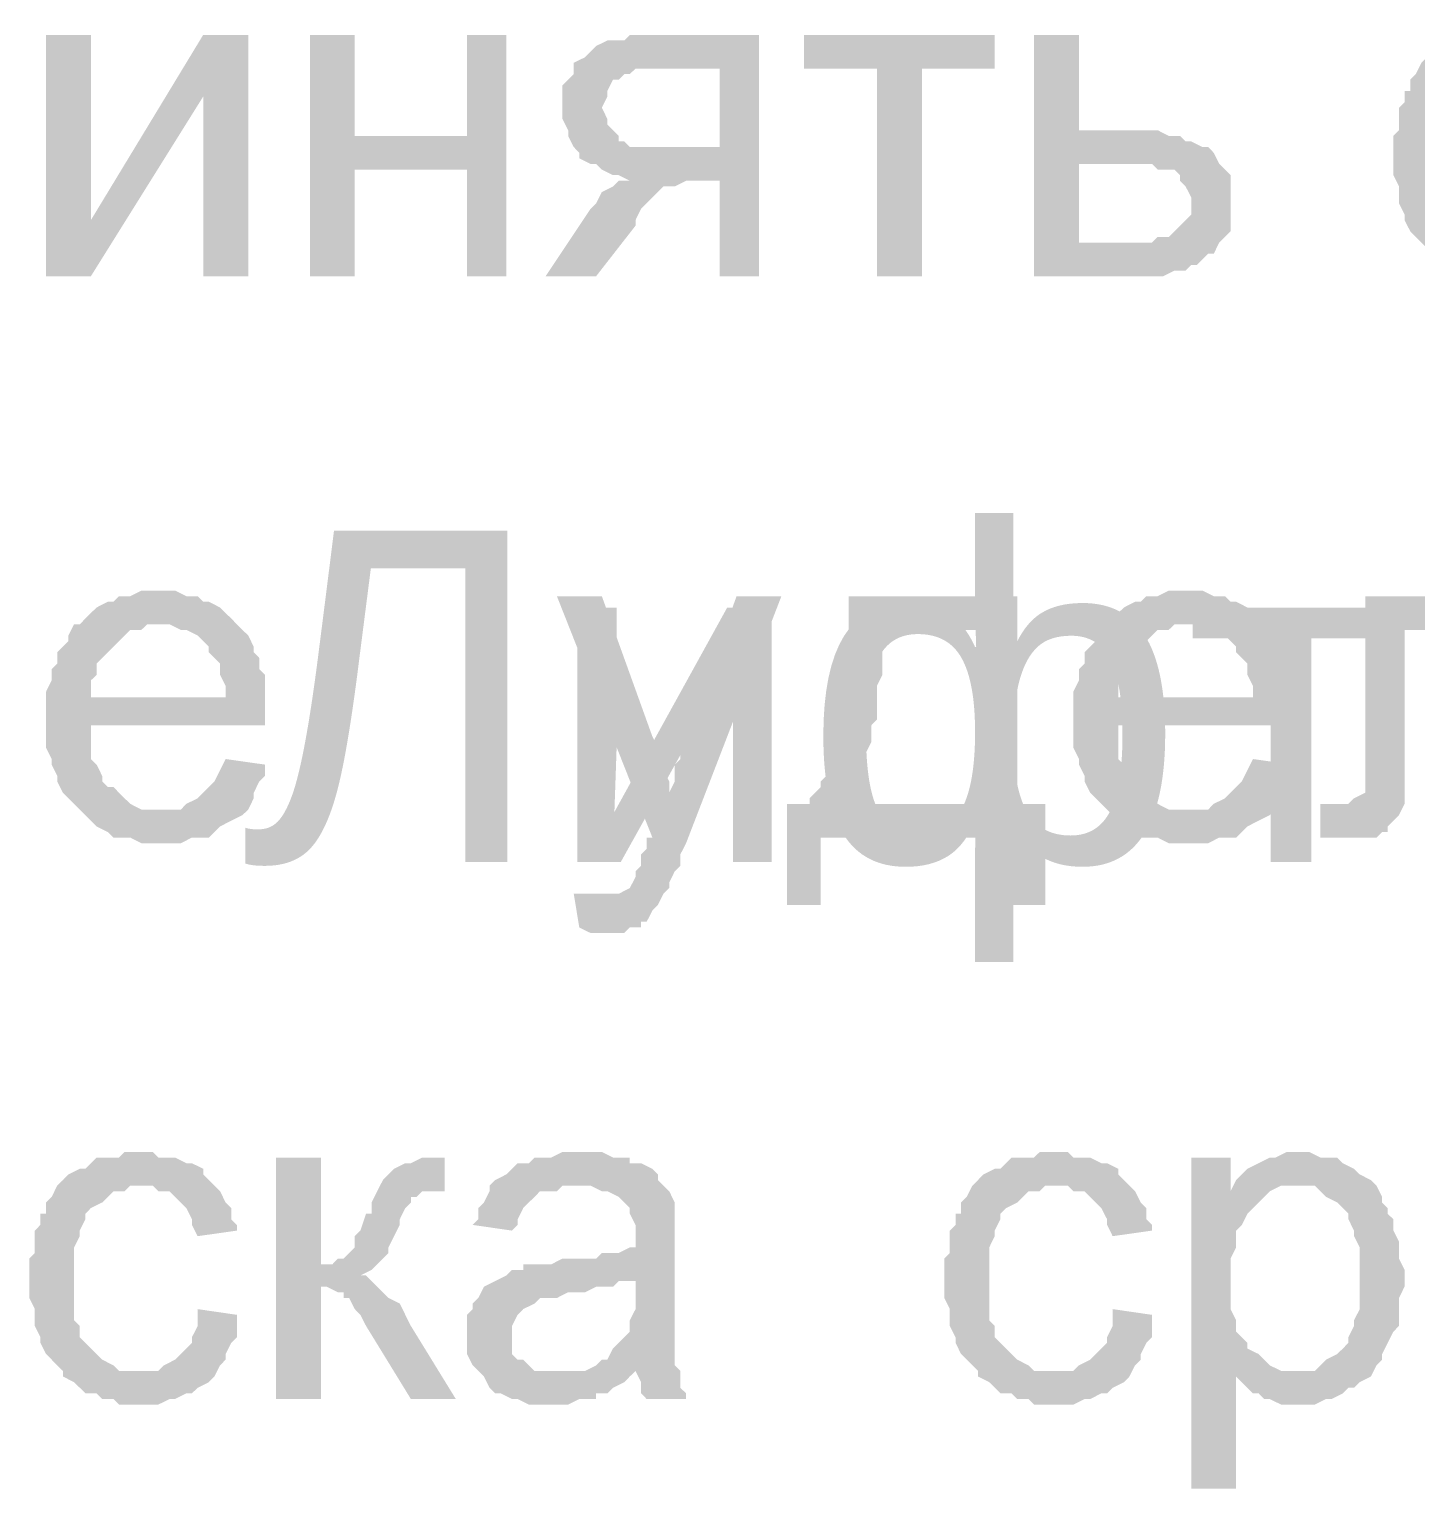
# Model space of a CAD drawing. Header units: millimetres. Extents: x -383313 to -161684, y -117025 to 99224.
# Drawn here: x -349250 to -348205, y -32857 to -31757 of the extents above; entities that cross this region are included whole.
import ezdxf

# ---------------------------------------------------------------- set-up
doc = ezdxf.new("R2010")
doc.units = ezdxf.units.MM
doc.header["$MEASUREMENT"] = 0
doc.layers.add('PDF_Solid Fills', color=7, linetype='Continuous')
doc.styles.add('PSTUDIO', font='arial.ttf')

# ---------------------------------------------------------------- blocks, each defined once
blk = doc.blocks.new('A$Cf5759c35')
at = {"layer": 'PDF_Solid Fills'}
for points in [[(10324.9, -13491.6), (10312.2, -13491.6), (10308, -13495.9), (10291.1, -13495.9), (10286.8, -13500.1), (10282.6, -13504.3), (10278.4, -13504.3), (10269.9, -13508.6), (10265.7, -13512.8), (10261.4, -13517), (10257.2, -13525.5), (10253, -13529.7), (10253, -13538.2), (10248.7, -13538.2), (10248.7, -13546.7), (10244.5, -13550.9), (10244.5, -13559.4), (10244.5, -13567.8), (10240.3, -13572.1), (10240.3, -13580.5), (10240.3, -13589), (10240.3, -13597.5), (10240.3, -13601.7), (10244.5, -13610.2), (10244.5, -13618.6), (10244.5, -13622.9), (10248.7, -13631.3), (10248.7, -13635.6), (10253, -13644), (10257.2, -13648.3), (10261.4, -13652.5), (10265.7, -13656.7), (10324.9, -13656.7), (10320.7, -13656.7), (10316.5, -13656.7), (10308, -13656.7), (10303.8, -13652.5), (10295.3, -13648.3), (10291.1, -13644), (10286.8, -13639.8), (10286.8, -13639.8), (10282.6, -13635.6), (10278.4, -13631.3), (10278.4, -13622.9), (10274.1, -13618.6), (10274.1, -13610.2), (10274.1, -13605.9), (10274.1, -13597.5), (10274.1, -13589), (10274.1, -13584.8), (10274.1, -13576.3), (10274.1, -13567.8), (10274.1, -13563.6), (10278.4, -13555.1), (10278.4, -13550.9), (10282.6, -13542.4), (10282.6, -13538.2), (10286.8, -13534), (10286.8, -13534), (10295.3, -13529.7), (10299.5, -13525.5), (10303.8, -13521.3), (10312.2, -13521.3), (10316.5, -13517), (10324.9, -13517), (10380, -13517), (10375.7, -13512.8), (10371.5, -13508.6), (10371.5, -13504.3), (10363, -13500.1), (10358.8, -13500.1), (10350.3, -13495.9), (10346.1, -13495.9), (10337.6, -13495.9), (10333.4, -13491.6)], [(9376.7, -13495.9), (9342.8, -13495.9), (9258.1, -13635.6), (9224.3, -13677.9), (9258.1, -13677.9), (9342.8, -13542.4)], [(9457.1, -13495.9), (9423.2, -13495.9), (9423.2, -13677.9), (9457.1, -13677.9), (9457.1, -13597.5), (9541.8, -13597.5), (9457.1, -13572.1)], [(9571.4, -13495.9), (9541.8, -13495.9), (9541.8, -13572.1), (9457.1, -13572.1), (9541.8, -13597.5), (9541.8, -13677.9), (9571.4, -13677.9)], [(9761.9, -13495.9), (9664.5, -13495.9), (9660.3, -13500.1), (9647.6, -13500.1), (9639.1, -13504.3), (9634.9, -13508.6), (9630.7, -13512.8), (9630.7, -13512.8), (9622.2, -13517), (9732.3, -13521.3), (9732.3, -13580.5), (9698.4, -13580.5), (9626.4, -13584.8), (9626.4, -13589), (9634.9, -13593.2), (9639.1, -13593.2), (9643.4, -13597.5), (9651.8, -13601.7), (9656.1, -13601.7), (9664.5, -13605.9), (9660.3, -13605.9), (9732.3, -13605.9), (9732.3, -13677.9), (9761.9, -13677.9)], [(9939.7, -13495.9), (9795.8, -13495.9), (9795.8, -13521.3), (9850.8, -13521.3), (9850.8, -13677.9), (9884.7, -13677.9), (9884.7, -13521.3), (9939.7, -13521.3)], [(10003.2, -13495.9), (9969.3, -13495.9), (9969.3, -13677.9), (10066.7, -13677.9), (10075.2, -13673.7), (10083.6, -13673.7), (10087.9, -13669.4), (10092.1, -13669.4), (10096.3, -13665.2), (10100.6, -13661), (10104.8, -13661), (10109, -13652.5), (10003.2, -13652.5), (10003.2, -13593.2), (10037.1, -13593.2), (10109, -13593.2), (10104.8, -13584.8), (10100.6, -13580.5), (10096.3, -13580.5), (10087.9, -13576.3), (10083.6, -13576.3), (10079.4, -13572.1), (10070.9, -13572.1), (10062.5, -13567.8), (10058.2, -13567.8), (10049.8, -13567.8), (10041.3, -13567.8), (10003.2, -13567.8)], [(9622.2, -13517), (9622.2, -13525.5), (9618, -13529.7), (9613.7, -13534), (9613.7, -13542.4), (9613.7, -13550.9), (9613.7, -13555.1), (9613.7, -13559.4), (9618, -13567.8), (9618, -13572.1), (9622.2, -13580.5), (9626.4, -13584.8), (9698.4, -13580.5), (9698.4, -13580.5), (9685.7, -13580.5), (9681.5, -13580.5), (9673, -13580.5), (9664.5, -13580.5), (9660.3, -13576.3), (9656.1, -13576.3), (9656.1, -13572.1), (9651.8, -13567.8), (9647.6, -13563.6), (9647.6, -13559.4), (9643.4, -13550.9), (9643.4, -13550.9), (9647.6, -13542.4), (9647.6, -13538.2), (9651.8, -13529.7), (9656.1, -13529.7), (9660.3, -13525.5), (9664.5, -13525.5), (9668.8, -13521.3), (9677.2, -13521.3), (9689.9, -13521.3), (9732.3, -13521.3)], [(10109, -13593.2), (10037.1, -13593.2), (10058.2, -13593.2), (10062.5, -13597.5), (10070.9, -13597.5), (10075.2, -13597.5), (10079.4, -13601.7), (10079.4, -13605.9), (10083.6, -13610.2), (10087.9, -13618.6), (10087.9, -13622.9), (10087.9, -13622.9), (10087.9, -13631.3), (10083.6, -13635.6), (10079.4, -13639.8), (10075.2, -13644), (10075.2, -13644), (10070.9, -13648.3), (10062.5, -13648.3), (10058.2, -13652.5), (10049.8, -13652.5), (10041.3, -13652.5), (10032.8, -13652.5), (10003.2, -13652.5), (10109, -13652.5), (10113.3, -13648.3), (10117.5, -13644), (10117.5, -13635.6), (10117.5, -13631.3), (10117.5, -13622.9), (10117.5, -13622.9), (10117.5, -13614.4), (10117.5, -13610.2), (10117.5, -13601.7), (10113.3, -13597.5)], [(9660.3, -13605.9), (9656.1, -13605.9), (9651.8, -13610.2), (9643.4, -13614.4), (9639.1, -13622.9), (9634.9, -13627.1), (9601, -13677.9), (9639.1, -13677.9), (9668.8, -13639.8), (9668.8, -13635.6), (9673, -13627.1), (9677.2, -13622.9), (9681.5, -13618.6), (9685.7, -13614.4), (9689.9, -13610.2), (9694.2, -13610.2), (9698.4, -13610.2), (9706.9, -13605.9), (9715.3, -13605.9), (9732.3, -13605.9)], [(9308.9, -13915), (9308.9, -13915), (9296.2, -13915), (9287.8, -13919.2), (9279.3, -13919.2), (9275.1, -13923.4), (9270.8, -13923.4), (9262.4, -13927.7), (9258.1, -13931.9), (9253.9, -13936.1), (9249.7, -13940.4), (9308.9, -13940.4), (9313.2, -13940.4), (9317.4, -13940.4), (9325.9, -13944.6), (9330.1, -13944.6), (9338.6, -13948.8), (9342.8, -13953.1), (9347, -13957.3), (9347, -13961.5), (9351.3, -13965.8), (9355.5, -13970), (9355.5, -13978.5), (9359.7, -13986.9), (9359.7, -13995.4), (9258.1, -13995.4), (9389.4, -13995.4), (9389.4, -13986.9), (9389.4, -13978.5), (9385.1, -13974.2), (9385.1, -13965.8), (9380.9, -13961.5), (9380.9, -13957.3), (9376.7, -13948.8), (9372.4, -13944.6), (9368.2, -13940.4), (9364, -13936.1), (9359.7, -13931.9), (9355.5, -13927.7), (9347, -13923.4), (9342.8, -13923.4), (9338.6, -13919.2), (9330.1, -13919.2), (9321.6, -13915), (9317.4, -13915)], [(9643.4, -13919.2), (9609.5, -13919.2), (9681.5, -14101.2), (9694.2, -14067.4), (9694.2, -14063.1), (9694.2, -14058.9), (9689.9, -14050.4), (9689.9, -14046.2), (9685.7, -14037.7), (9685.7, -14033.5), (9681.5, -14025)], [(9778.8, -13919.2), (9745, -13919.2), (9706.9, -14025), (9706.9, -14025), (9702.6, -14033.5), (9702.6, -14042), (9698.4, -14046.2), (9698.4, -14054.7), (9698.4, -14058.9), (9694.2, -14067.4), (9681.5, -14101.2), (9677.2, -14101.2), (9677.2, -14109.7), (9673, -14113.9), (9673, -14122.4), (9668.8, -14126.6), (9668.8, -14130.9), (9668.8, -14130.9), (9664.5, -14139.3), (9656.1, -14143.6), (9656.1, -14143.6), (9647.6, -14143.6), (9639.1, -14143.6), (9689.9, -14143.6), (9689.9, -14143.6), (9694.2, -14139.3), (9694.2, -14135.1), (9698.4, -14126.6), (9702.6, -14122.4), (9702.6, -14113.9), (9706.9, -14105.5)], [(9956.6, -13919.2), (9829.6, -13919.2), (9829.6, -13944.6), (9927, -13944.6), (9927, -14075.8), (9829.6, -14075.8), (9800, -14075.8), (9783.1, -14075.8), (9783.1, -14152), (9808.5, -14152), (9808.5, -14101.2), (9952.4, -14101.2), (9977.8, -14075.8), (9956.6, -14075.8)], [(10083.6, -13915), (10083.6, -13915), (10070.9, -13915), (10062.5, -13919.2), (10054, -13919.2), (10049.8, -13923.4), (10045.5, -13923.4), (10037.1, -13927.7), (10032.8, -13931.9), (10028.6, -13936.1), (10024.4, -13940.4), (10083.6, -13940.4), (10087.9, -13940.4), (10092.1, -13940.4), (10100.6, -13944.6), (10104.8, -13944.6), (10113.3, -13948.8), (10117.5, -13953.1), (10121.7, -13957.3), (10121.7, -13961.5), (10126, -13965.8), (10130.2, -13970), (10130.2, -13978.5), (10134.4, -13986.9), (10134.4, -13995.4), (10032.8, -13995.4), (10164.1, -13995.4), (10164.1, -13986.9), (10164.1, -13978.5), (10159.8, -13974.2), (10159.8, -13965.8), (10155.6, -13961.5), (10155.6, -13957.3), (10151.4, -13948.8), (10147.1, -13944.6), (10142.9, -13940.4), (10138.7, -13936.1), (10134.4, -13931.9), (10130.2, -13927.7), (10121.7, -13923.4), (10117.5, -13923.4), (10113.3, -13919.2), (10104.8, -13919.2), (10096.3, -13915), (10092.1, -13915)], [(10363, -13919.2), (10219.1, -13919.2), (10219.1, -14067.4), (10219.1, -14067.4), (10210.6, -14071.6), (10210.6, -14071.6), (10206.4, -14075.8), (10197.9, -14075.8), (10185.2, -14075.8), (10185.2, -14101.2), (10189.5, -14101.2), (10197.9, -14101.2), (10202.2, -14101.2), (10210.6, -14101.2), (10210.6, -14101.2), (10219.1, -14101.2), (10227.6, -14101.2), (10231.8, -14097), (10236, -14097), (10236, -14092.8), (10240.3, -14088.5), (10244.5, -14084.3), (10248.7, -14075.8), (10248.7, -14071.6), (10248.7, -14067.4), (10248.7, -14063.1), (10248.7, -14054.7), (10248.7, -14046.2), (10248.7, -14037.7), (10248.7, -13944.6), (10329.2, -13944.6)], [(9249.7, -13940.4), (9245.4, -13940.4), (9241.2, -13948.8), (9241.2, -13953.1), (9237, -13957.3), (9232.7, -13961.5), (9232.7, -13970), (9228.5, -13974.2), (9228.5, -13982.7), (9224.3, -13991.2), (9224.3, -13995.4), (9224.3, -14003.9), (9224.3, -14012.3), (9224.3, -14020.8), (9224.3, -14025), (9224.3, -14033.5), (9228.5, -14042), (9228.5, -14046.2), (9232.7, -14054.7), (9232.7, -14058.9), (9237, -14067.4), (9241.2, -14071.6), (9245.4, -14075.8), (9249.7, -14080.1), (9308.9, -14080.1), (9308.9, -14080.1), (9300.5, -14080.1), (9296.2, -14080.1), (9287.8, -14075.8), (9283.5, -14071.6), (9279.3, -14067.4), (9275.1, -14063.1), (9270.8, -14063.1), (9266.6, -14058.9), (9266.6, -14054.7), (9262.4, -14046.2), (9258.1, -14042), (9258.1, -14033.5), (9258.1, -14025), (9258.1, -14016.6), (9389.4, -14016.6), (9389.4, -14016.6), (9389.4, -14012.3), (9389.4, -14003.9), (9389.4, -13995.4), (9258.1, -13995.4), (9258.1, -13991.2), (9258.1, -13982.7), (9262.4, -13978.5), (9262.4, -13970), (9266.6, -13965.8), (9270.8, -13961.5), (9275.1, -13957.3), (9279.3, -13953.1), (9283.5, -13948.8), (9287.8, -13944.6), (9296.2, -13944.6), (9300.5, -13940.4), (9308.9, -13940.4)], [(9829.6, -13944.6), (9829.6, -13982.7), (9825.4, -13991.2), (9825.4, -14012.3), (9821.2, -14020.8), (9821.2, -14025), (9821.2, -14033.5), (9816.9, -14037.7), (9816.9, -14042), (9812.7, -14050.4), (9812.7, -14054.7), (9808.5, -14058.9), (9808.5, -14063.1), (9804.2, -14067.4), (9800, -14071.6), (9800, -14075.8), (9829.6, -14075.8), (9829.6, -14075.8), (9833.9, -14071.6), (9833.9, -14063.1), (9838.1, -14058.9), (9838.1, -14054.7), (9842.3, -14050.4), (9842.3, -14042), (9842.3, -14037.7), (9846.6, -14029.3), (9846.6, -14025), (9846.6, -14016.6), (9850.8, -14012.3), (9850.8, -14003.9), (9850.8, -13995.4), (9850.8, -13986.9), (9855, -13978.5), (9855, -13970), (9855, -13961.5), (9855, -13953.1), (9855, -13944.6), (9927, -13944.6)], [(10024.4, -13940.4), (10020.1, -13940.4), (10015.9, -13948.8), (10015.9, -13953.1), (10011.7, -13957.3), (10007.4, -13961.5), (10007.4, -13970), (10003.2, -13974.2), (10003.2, -13982.7), (9999, -13991.2), (9999, -13995.4), (9999, -14003.9), (9999, -14012.3), (9999, -14020.8), (9999, -14025), (9999, -14033.5), (10003.2, -14042), (10003.2, -14046.2), (10007.4, -14054.7), (10007.4, -14058.9), (10011.7, -14067.4), (10015.9, -14071.6), (10020.1, -14075.8), (10024.4, -14080.1), (10083.6, -14080.1), (10083.6, -14080.1), (10075.2, -14080.1), (10070.9, -14080.1), (10062.5, -14075.8), (10058.2, -14071.6), (10054, -14067.4), (10049.8, -14063.1), (10045.5, -14063.1), (10041.3, -14058.9), (10041.3, -14054.7), (10037.1, -14046.2), (10032.8, -14042), (10032.8, -14033.5), (10032.8, -14025), (10032.8, -14016.6), (10164.1, -14016.6), (10164.1, -14016.6), (10164.1, -14012.3), (10164.1, -14003.9), (10164.1, -13995.4), (10032.8, -13995.4), (10032.8, -13991.2), (10032.8, -13982.7), (10037.1, -13978.5), (10037.1, -13970), (10041.3, -13965.8), (10045.5, -13961.5), (10049.8, -13957.3), (10054, -13953.1), (10058.2, -13948.8), (10062.5, -13944.6), (10070.9, -13944.6), (10075.2, -13940.4), (10083.6, -13940.4)], [(9359.7, -14042), (9359.7, -14042), (9355.5, -14050.4), (9351.3, -14058.9), (9347, -14063.1), (9342.8, -14067.4), (9338.6, -14071.6), (9338.6, -14071.6), (9330.1, -14075.8), (9325.9, -14080.1), (9317.4, -14080.1), (9308.9, -14080.1), (9249.7, -14080.1), (9249.7, -14080.1), (9253.9, -14084.3), (9258.1, -14088.5), (9262.4, -14092.8), (9270.8, -14097), (9275.1, -14101.2), (9283.5, -14101.2), (9287.8, -14101.2), (9296.2, -14105.5), (9304.7, -14105.5), (9308.9, -14105.5), (9308.9, -14105.5), (9317.4, -14105.5), (9325.9, -14105.5), (9334.3, -14101.2), (9338.6, -14101.2), (9347, -14101.2), (9351.3, -14097), (9355.5, -14092.8), (9364, -14088.5), (9364, -14088.5), (9372.4, -14084.3), (9376.7, -14080.1), (9380.9, -14071.6), (9380.9, -14067.4), (9385.1, -14058.9), (9389.4, -14054.7), (9389.4, -14046.2)], [(10134.4, -14042), (10134.4, -14042), (10130.2, -14050.4), (10126, -14058.9), (10121.7, -14063.1), (10117.5, -14067.4), (10113.3, -14071.6), (10113.3, -14071.6), (10104.8, -14075.8), (10100.6, -14080.1), (10092.1, -14080.1), (10083.6, -14080.1), (10024.4, -14080.1), (10024.4, -14080.1), (10028.6, -14084.3), (10032.8, -14088.5), (10037.1, -14092.8), (10045.5, -14097), (10049.8, -14101.2), (10058.2, -14101.2), (10062.5, -14101.2), (10070.9, -14105.5), (10079.4, -14105.5), (10083.6, -14105.5), (10083.6, -14105.5), (10092.1, -14105.5), (10100.6, -14105.5), (10109, -14101.2), (10113.3, -14101.2), (10121.7, -14101.2), (10126, -14097), (10130.2, -14092.8), (10138.7, -14088.5), (10138.7, -14088.5), (10147.1, -14084.3), (10151.4, -14080.1), (10155.6, -14071.6), (10155.6, -14067.4), (10159.8, -14058.9), (10164.1, -14054.7), (10164.1, -14046.2)], [(9622.2, -14143.6), (9626.4, -14169), (9634.9, -14173.2), (9660.3, -14173.2), (9664.5, -14169), (9673, -14169), (9673, -14164.7), (9677.2, -14164.7), (9681.5, -14156.3), (9685.7, -14152), (9689.9, -14143.6), (9639.1, -14143.6), (9639.1, -14143.6), (9630.7, -14143.6)], [(9296.2, -14338.3), (9283.5, -14338.3), (9279.3, -14342.5), (9262.4, -14342.5), (9258.1, -14346.8), (9253.9, -14351), (9249.7, -14351), (9241.2, -14355.2), (9237, -14359.5), (9232.7, -14363.7), (9228.5, -14372.2), (9224.3, -14376.4), (9224.3, -14384.9), (9220, -14384.9), (9220, -14393.3), (9215.8, -14397.6), (9215.8, -14406), (9215.8, -14414.5), (9211.6, -14418.7), (9211.6, -14427.2), (9211.6, -14435.7), (9211.6, -14444.1), (9211.6, -14448.4), (9215.8, -14456.8), (9215.8, -14465.3), (9215.8, -14469.5), (9220, -14478), (9220, -14482.2), (9224.3, -14490.7), (9228.5, -14494.9), (9232.7, -14499.2), (9237, -14503.4), (9296.2, -14503.4), (9292, -14503.4), (9287.8, -14503.4), (9279.3, -14503.4), (9275.1, -14499.2), (9266.6, -14494.9), (9262.4, -14490.7), (9258.1, -14486.5), (9258.1, -14486.5), (9253.9, -14482.2), (9249.7, -14478), (9249.7, -14469.5), (9245.4, -14465.3), (9245.4, -14456.8), (9245.4, -14452.6), (9245.4, -14444.1), (9245.4, -14435.7), (9245.4, -14431.4), (9245.4, -14423), (9245.4, -14414.5), (9245.4, -14410.3), (9249.7, -14401.8), (9249.7, -14397.6), (9253.9, -14389.1), (9253.9, -14384.9), (9258.1, -14380.6), (9258.1, -14380.6), (9266.6, -14376.4), (9270.8, -14372.2), (9275.1, -14367.9), (9283.5, -14367.9), (9287.8, -14363.7), (9296.2, -14363.7), (9351.3, -14363.7), (9347, -14359.5), (9342.8, -14355.2), (9342.8, -14351), (9334.3, -14346.8), (9330.1, -14346.8), (9321.6, -14342.5), (9317.4, -14342.5), (9308.9, -14342.5), (9304.7, -14338.3)], [(9630.7, -14338.3), (9630.7, -14338.3), (9613.7, -14338.3), (9605.3, -14342.5), (9601, -14342.5), (9592.6, -14342.5), (9588.3, -14346.8), (9579.9, -14346.8), (9575.6, -14351), (9571.4, -14355.2), (9562.9, -14359.5), (9558.7, -14363.7), (9622.2, -14363.7), (9626.4, -14363.7), (9634.9, -14363.7), (9643.4, -14367.9), (9647.6, -14367.9), (9656.1, -14372.2), (9660.3, -14376.4), (9660.3, -14376.4), (9664.5, -14380.6), (9664.5, -14384.9), (9668.8, -14393.3), (9668.8, -14401.8), (9668.8, -14401.8), (9668.8, -14410.3), (9664.5, -14410.3), (9656.1, -14414.5), (9651.8, -14414.5), (9643.4, -14414.5), (9639.1, -14418.7), (9630.7, -14418.7), (9622.2, -14418.7), (9613.7, -14418.7), (9605.3, -14423), (9596.8, -14423), (9592.6, -14423), (9584.1, -14423), (9584.1, -14427.2), (9575.6, -14427.2), (9571.4, -14431.4), (9668.8, -14435.7), (9668.8, -14444.1), (9668.8, -14448.4), (9668.8, -14456.8), (9664.5, -14465.3), (9664.5, -14469.5), (9664.5, -14473.8), (9660.3, -14478), (9656.1, -14482.2), (9651.8, -14486.5), (9647.6, -14494.9), (9643.4, -14494.9), (9639.1, -14499.2), (9630.7, -14503.4), (9668.8, -14503.4), (9668.8, -14503.4), (9673, -14511.9), (9673, -14520.3), (9677.2, -14524.6), (9706.9, -14524.6), (9706.9, -14520.3), (9702.6, -14516.1), (9702.6, -14507.6), (9702.6, -14503.4), (9698.4, -14499.2), (9698.4, -14494.9), (9698.4, -14490.7), (9698.4, -14486.5), (9698.4, -14478), (9698.4, -14469.5), (9698.4, -14461.1), (9698.4, -14448.4), (9698.4, -14406), (9698.4, -14406), (9698.4, -14397.6), (9698.4, -14389.1), (9698.4, -14384.9), (9698.4, -14380.6), (9698.4, -14376.4), (9694.2, -14367.9), (9689.9, -14363.7), (9685.7, -14359.5), (9685.7, -14355.2), (9681.5, -14351), (9673, -14346.8), (9664.5, -14346.8), (9664.5, -14342.5), (9656.1, -14342.5), (9651.8, -14342.5), (9643.4, -14338.3), (9634.9, -14338.3)], [(9986.3, -14338.3), (9973.6, -14338.3), (9969.3, -14342.5), (9952.4, -14342.5), (9948.2, -14346.8), (9943.9, -14351), (9939.7, -14351), (9931.2, -14355.2), (9927, -14359.5), (9922.8, -14363.7), (9918.5, -14372.2), (9914.3, -14376.4), (9914.3, -14384.9), (9910.1, -14384.9), (9910.1, -14393.3), (9905.8, -14397.6), (9905.8, -14406), (9905.8, -14414.5), (9901.6, -14418.7), (9901.6, -14427.2), (9901.6, -14435.7), (9901.6, -14444.1), (9901.6, -14448.4), (9905.8, -14456.8), (9905.8, -14465.3), (9905.8, -14469.5), (9910.1, -14478), (9910.1, -14482.2), (9914.3, -14490.7), (9918.5, -14494.9), (9922.8, -14499.2), (9927, -14503.4), (9986.3, -14503.4), (9982, -14503.4), (9977.8, -14503.4), (9969.3, -14503.4), (9965.1, -14499.2), (9956.6, -14494.9), (9952.4, -14490.7), (9948.2, -14486.5), (9948.2, -14486.5), (9943.9, -14482.2), (9939.7, -14478), (9939.7, -14469.5), (9935.5, -14465.3), (9935.5, -14456.8), (9935.5, -14452.6), (9935.5, -14444.1), (9935.5, -14435.7), (9935.5, -14431.4), (9935.5, -14423), (9935.5, -14414.5), (9935.5, -14410.3), (9939.7, -14401.8), (9939.7, -14397.6), (9943.9, -14389.1), (9943.9, -14384.9), (9948.2, -14380.6), (9948.2, -14380.6), (9956.6, -14376.4), (9960.9, -14372.2), (9965.1, -14367.9), (9973.6, -14367.9), (9977.8, -14363.7), (9986.3, -14363.7), (10041.3, -14363.7), (10037.1, -14359.5), (10032.8, -14355.2), (10032.8, -14351), (10024.4, -14346.8), (10020.1, -14346.8), (10011.7, -14342.5), (10007.4, -14342.5), (9999, -14342.5), (9994.7, -14338.3)], [(10168.3, -14338.3), (10168.3, -14338.3), (10159.8, -14338.3), (10151.4, -14342.5), (10147.1, -14342.5), (10138.7, -14346.8), (10138.7, -14346.8), (10130.2, -14351), (10126, -14355.2), (10121.7, -14359.5), (10168.3, -14363.7), (10172.5, -14363.7), (10181, -14363.7), (10185.2, -14367.9), (10189.5, -14372.2), (10197.9, -14376.4), (10202.2, -14380.6), (10206.4, -14384.9), (10206.4, -14389.1), (10210.6, -14397.6), (10210.6, -14401.8), (10214.9, -14410.3), (10214.9, -14414.5), (10214.9, -14423), (10214.9, -14431.4), (10214.9, -14435.7), (10214.9, -14444.1), (10214.9, -14452.6), (10214.9, -14456.8), (10210.6, -14465.3), (10210.6, -14469.5), (10206.4, -14478), (10206.4, -14482.2), (10202.2, -14486.5), (10197.9, -14490.7), (10189.5, -14494.9), (10185.2, -14499.2), (10181, -14503.4), (10172.5, -14503.4), (10164.1, -14503.4), (10121.7, -14507.6), (10121.7, -14507.6), (10130.2, -14516.1), (10134.4, -14520.3), (10138.7, -14520.3), (10142.9, -14524.6), (10147.1, -14524.6), (10155.6, -14528.8), (10159.8, -14528.8), (10168.3, -14528.8), (10168.3, -14528.8), (10176.8, -14528.8), (10181, -14528.8), (10189.5, -14524.6), (10193.7, -14524.6), (10202.2, -14520.3), (10206.4, -14516.1), (10210.6, -14516.1), (10214.9, -14511.9), (10223.3, -14507.6), (10227.6, -14499.2), (10231.8, -14494.9), (10231.8, -14490.7), (10236, -14482.2), (10236, -14482.2), (10240.3, -14473.8), (10244.5, -14469.5), (10244.5, -14461.1), (10244.5, -14452.6), (10244.5, -14448.4), (10248.7, -14439.9), (10248.7, -14431.4), (10248.7, -14431.4), (10248.7, -14427.2), (10244.5, -14418.7), (10244.5, -14410.3), (10244.5, -14406), (10240.3, -14397.6), (10240.3, -14389.1), (10236, -14384.9), (10236, -14380.6), (10231.8, -14376.4), (10231.8, -14372.2), (10227.6, -14363.7), (10223.3, -14359.5), (10214.9, -14355.2), (10210.6, -14351), (10210.6, -14351), (10202.2, -14346.8), (10197.9, -14342.5), (10189.5, -14342.5), (10185.2, -14342.5), (10176.8, -14338.3)], [(9431.7, -14342.5), (9397.8, -14342.5), (9397.8, -14524.6), (9431.7, -14524.6), (9431.7, -14439.9), (9474, -14439.9), (9469.8, -14435.7), (9465.6, -14431.4), (9461.3, -14431.4), (9461.3, -14431.4), (9469.8, -14427.2), (9474, -14423), (9431.7, -14423)], [(9524.8, -14342.5), (9507.9, -14342.5), (9499.4, -14346.8), (9495.2, -14346.8), (9486.7, -14351), (9482.5, -14355.2), (9482.5, -14355.2), (9478.3, -14359.5), (9474, -14367.9), (9516.4, -14367.9), (9524.8, -14367.9)], [(10117.5, -14342.5), (10087.9, -14342.5), (10087.9, -14592.3), (10121.7, -14592.3), (10121.7, -14507.6), (10164.1, -14503.4), (10159.8, -14503.4), (10155.6, -14503.4), (10147.1, -14499.2), (10142.9, -14494.9), (10138.7, -14490.7), (10130.2, -14486.5), (10130.2, -14482.2), (10126, -14478), (10121.7, -14473.8), (10121.7, -14465.3), (10117.5, -14456.8), (10117.5, -14452.6), (10117.5, -14444.1), (10117.5, -14435.7), (10117.5, -14431.4), (10117.5, -14423), (10117.5, -14418.7), (10121.7, -14410.3), (10121.7, -14401.8), (10121.7, -14397.6), (10126, -14393.3), (10130.2, -14384.9), (10134.4, -14380.6), (10138.7, -14376.4), (10142.9, -14372.2), (10147.1, -14367.9), (10117.5, -14367.9)], [(10121.7, -14359.5), (10117.5, -14367.9), (10147.1, -14367.9), (10155.6, -14363.7), (10159.8, -14363.7), (10168.3, -14363.7)], [(9351.3, -14363.7), (9296.2, -14363.7), (9304.7, -14363.7), (9308.9, -14367.9), (9317.4, -14367.9), (9321.6, -14372.2), (9325.9, -14376.4), (9330.1, -14380.6), (9334.3, -14389.1), (9334.3, -14393.3), (9338.6, -14401.8), (9368.2, -14397.6), (9368.2, -14393.3), (9364, -14389.1), (9364, -14380.6), (9359.7, -14376.4), (9355.5, -14367.9)], [(9474, -14367.9), (9469.8, -14376.4), (9469.8, -14384.9), (9465.6, -14384.9), (9461.3, -14397.6), (9457.1, -14401.8), (9457.1, -14410.3), (9452.9, -14414.5), (9452.9, -14414.5), (9448.6, -14418.7), (9444.4, -14418.7), (9440.2, -14423), (9431.7, -14423), (9474, -14423), (9478.3, -14418.7), (9482.5, -14414.5), (9482.5, -14410.3), (9486.7, -14401.8), (9491, -14393.3), (9491, -14389.1), (9495.2, -14380.6), (9499.4, -14376.4), (9499.4, -14372.2), (9503.7, -14372.2), (9507.9, -14367.9), (9516.4, -14367.9)], [(9558.7, -14363.7), (9558.7, -14367.9), (9554.5, -14376.4), (9550.2, -14380.6), (9550.2, -14389.1), (9546, -14393.3), (9575.6, -14397.6), (9579.9, -14393.3), (9579.9, -14389.1), (9584.1, -14380.6), (9588.3, -14376.4), (9592.6, -14372.2), (9596.8, -14367.9), (9601, -14367.9), (9609.5, -14367.9), (9613.7, -14363.7), (9622.2, -14363.7)], [(10041.3, -14363.7), (9986.3, -14363.7), (9994.7, -14363.7), (9999, -14367.9), (10007.4, -14367.9), (10011.7, -14372.2), (10015.9, -14376.4), (10020.1, -14380.6), (10024.4, -14389.1), (10024.4, -14393.3), (10028.6, -14401.8), (10058.2, -14397.6), (10058.2, -14393.3), (10054, -14389.1), (10054, -14380.6), (10049.8, -14376.4), (10045.5, -14367.9)], [(9474, -14439.9), (9431.7, -14439.9), (9435.9, -14439.9), (9444.4, -14444.1), (9448.6, -14444.1), (9448.6, -14448.4), (9452.9, -14448.4), (9457.1, -14456.8), (9461.3, -14461.1), (9465.6, -14469.5), (9499.4, -14524.6), (9533.3, -14524.6), (9499.4, -14469.5), (9499.4, -14469.5), (9495.2, -14461.1), (9491, -14452.6), (9482.5, -14448.4), (9478.3, -14444.1)], [(9571.4, -14431.4), (9562.9, -14435.7), (9562.9, -14435.7), (9554.5, -14439.9), (9550.2, -14448.4), (9546, -14452.6), (9546, -14456.8), (9541.8, -14461.1), (9541.8, -14469.5), (9541.8, -14478), (9541.8, -14478), (9541.8, -14486.5), (9541.8, -14490.7), (9546, -14499.2), (9550.2, -14503.4), (9554.5, -14507.6), (9558.7, -14516.1), (9558.7, -14516.1), (9562.9, -14520.3), (9567.2, -14520.3), (9575.6, -14524.6), (9579.9, -14524.6), (9588.3, -14528.8), (9596.8, -14528.8), (9605.3, -14528.8), (9609.5, -14528.8), (9618, -14528.8), (9626.4, -14524.6), (9630.7, -14524.6), (9639.1, -14524.6), (9639.1, -14520.3), (9647.6, -14520.3), (9651.8, -14516.1), (9660.3, -14511.9), (9664.5, -14507.6), (9609.5, -14503.4), (9609.5, -14503.4), (9601, -14503.4), (9592.6, -14503.4), (9588.3, -14499.2), (9584.1, -14494.9), (9579.9, -14494.9), (9575.6, -14490.7), (9575.6, -14482.2), (9575.6, -14478), (9575.6, -14473.8), (9575.6, -14469.5), (9579.9, -14461.1), (9579.9, -14461.1), (9584.1, -14456.8), (9592.6, -14452.6), (9596.8, -14448.4), (9601, -14448.4), (9609.5, -14448.4), (9618, -14444.1), (9622.2, -14444.1), (9630.7, -14444.1), (9639.1, -14439.9), (9643.4, -14439.9), (9651.8, -14439.9), (9656.1, -14435.7), (9664.5, -14435.7), (9668.8, -14435.7)], [(9338.6, -14456.8), (9338.6, -14469.5), (9334.3, -14478), (9334.3, -14482.2), (9330.1, -14486.5), (9325.9, -14490.7), (9321.6, -14494.9), (9313.2, -14499.2), (9308.9, -14503.4), (9300.5, -14503.4), (9296.2, -14503.4), (9237, -14503.4), (9237, -14507.6), (9245.4, -14511.9), (9249.7, -14516.1), (9253.9, -14520.3), (9262.4, -14520.3), (9266.6, -14524.6), (9275.1, -14524.6), (9279.3, -14528.8), (9287.8, -14528.8), (9296.2, -14528.8), (9300.5, -14528.8), (9308.9, -14528.8), (9317.4, -14524.6), (9321.6, -14524.6), (9330.1, -14520.3), (9334.3, -14520.3), (9338.6, -14516.1), (9347, -14511.9), (9347, -14511.9), (9351.3, -14507.6), (9355.5, -14499.2), (9359.7, -14494.9), (9359.7, -14490.7), (9364, -14482.2), (9368.2, -14478), (9368.2, -14469.5), (9368.2, -14461.1)], [(10028.6, -14456.8), (10028.6, -14469.5), (10024.4, -14478), (10024.4, -14482.2), (10020.1, -14486.5), (10015.9, -14490.7), (10011.7, -14494.9), (10003.2, -14499.2), (9999, -14503.4), (9990.5, -14503.4), (9986.3, -14503.4), (9927, -14503.4), (9927, -14507.6), (9935.5, -14511.9), (9939.7, -14516.1), (9943.9, -14520.3), (9952.4, -14520.3), (9956.6, -14524.6), (9965.1, -14524.6), (9969.3, -14528.8), (9977.8, -14528.8), (9986.3, -14528.8), (9990.5, -14528.8), (9999, -14528.8), (10007.4, -14524.6), (10011.7, -14524.6), (10020.1, -14520.3), (10024.4, -14520.3), (10028.6, -14516.1), (10037.1, -14511.9), (10037.1, -14511.9), (10041.3, -14507.6), (10045.5, -14499.2), (10049.8, -14494.9), (10049.8, -14490.7), (10054, -14482.2), (10058.2, -14478), (10058.2, -14469.5), (10058.2, -14461.1)]]:
    blk.add_hatch(color=8, dxfattribs=at).paths.add_polyline_path(points)
at = {"layer": 'PDF_Solid Fills', "color": 8, "lineweight": 13}
for points in [[(9258.1, -13495.9), (9224.3, -13495.9), (9258.1, -13635.6), (9224.3, -13677.9)], [(9376.7, -13495.9), (9342.8, -13542.4), (9376.7, -13677.9), (9342.8, -13677.9)], [(9977.8, -14075.8), (9952.4, -14101.2), (9977.8, -14152), (9952.4, -14152)], [(9630.7, -14503.4), (9609.5, -14503.4), (9668.8, -14503.4), (9664.5, -14507.6)]]:
    blk.add_solid(points, dxfattribs=at)

msp = doc.modelspace()

# ---------------------------------------------------------------- block references
at = {"ltscale": 100}
msp.add_blockref('A$Cf5759c35', (-358461.97282, -18264.93104), dxfattribs=at)

# ---------------------------------------------------------------- texts
at = {"ltscale": 100, "insert": (-350347.62861, -32134.63902), "char_height": 250, "attachment_point": 1, "style": 'PSTUDIO'}
msp.add_mtext_dynamic_manual_height_columns('\\pxqc;Лифт', width=3385.8330807, gutter_width=1250, heights=[0], dxfattribs=at)

doc.saveas('drawing.dxf')
